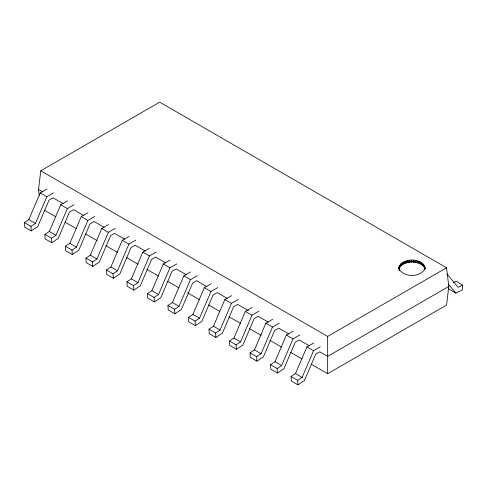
<?xml version="1.0" encoding="UTF-8"?>
<svg xmlns="http://www.w3.org/2000/svg" width="487" height="487" viewBox="0 0 487 487"><rect width="100%" height="100%" fill="white"/><g stroke="black" fill="none" stroke-linecap="round" stroke-linejoin="round"><path stroke-width="0.73" d="M446.542 267.777L327.66 336.42L327.66 373.724L446.542 305.081L448.807 286.429L446.542 267.777L159.669 102.148L40.78 170.791L38.522 189.443L39.24 195.409M424.968 269.165L424.968 267.302L424.646 267.905L423.952 266.693L424.646 266.036L424.968 269.165C424.408 257.057 400.01 256.959 398.956 268.861M453.476 282.545L456.027 281.279L462.65 285.102L462.37 289.917L455.905 293.125L449.282 289.302L448.344 288.188M399.194 268.215L399.79 265.123L399.79 266.992L399.194 268.215L399.194 266.352L399.005 268.854L398.956 267.619L399.407 270.754M424.926 268.574C420.683 277.742 403.723 277.73 399.097 268.891L399.097 270.754M63.158 203.669L53.059 197.832L49.023 200.163L37.718 226.632L31.253 230.881L24.63 227.058L24.35 222.565L28.812 219.631L40.22 192.937L47.008 189.017M31.253 230.881L30.973 226.394L35.435 223.454L46.837 196.76L53.631 192.84M83.673 215.51L73.574 209.678L69.538 212.009L58.227 238.472L51.768 242.727L45.145 238.904L44.865 234.411L49.327 231.477L60.729 204.784L67.523 200.857M51.768 242.727L51.488 238.234L55.95 235.3L67.352 208.606L74.146 204.686M104.188 227.356L94.082 221.524L90.052 223.85L78.742 250.318L72.283 254.567L65.66 250.744L65.38 246.258L69.842 243.317L81.244 216.624L88.037 212.703M72.283 254.567L72.003 250.081L76.465 247.14L87.867 220.447L94.661 216.526M124.702 239.196L114.597 233.364L110.567 235.696L99.257 262.158L92.798 266.413L86.175 262.59L85.895 258.098L90.357 255.164L101.759 228.47L108.552 224.55M92.798 266.413L92.518 261.921L96.98 258.987L108.382 232.293L115.175 228.373M145.217 251.042L135.112 245.211L131.082 247.536L119.772 274.004L113.313 278.254L106.69 274.431L106.41 269.944L110.872 267.004L122.274 240.31L129.067 236.39M113.313 278.254L113.033 273.767L117.495 270.833L128.897 244.133L135.69 240.213M165.732 262.889L155.627 257.051L151.597 259.382L140.286 285.851L133.828 290.1L127.204 286.277L126.924 281.784L131.387 278.85L142.788 252.156L149.582 248.236M133.828 290.1L133.541 285.613L138.004 282.673L149.412 255.979L156.205 252.059M186.247 274.729L176.142 268.897L172.106 271.229L160.801 297.691L154.342 301.946L147.719 298.117L147.433 293.631L151.895 290.696L163.303 264.003L170.097 260.076M154.342 301.946L154.056 297.454L158.518 294.519L169.926 267.826L176.72 263.899M206.762 286.575L196.657 280.743L192.621 283.069L181.316 309.537L174.857 313.786L168.234 309.963L167.948 305.477L172.41 302.537L183.818 275.843L190.612 271.923M174.857 313.786L174.571 309.3L179.033 306.36L190.441 279.666L197.229 275.745M227.271 298.415L217.172 292.584L213.136 294.915L201.831 321.377L195.366 325.633L188.743 321.81L188.463 317.317L192.925 314.383L204.333 287.689L211.121 283.769M195.366 325.633L195.086 321.14L199.548 318.206L210.956 291.512L217.744 287.592M248.419 310.627L237.686 304.43L233.65 306.755L222.346 333.224L215.881 337.473L209.258 333.65L208.978 329.163L213.44 326.223L224.848 299.529L231.635 295.609M215.881 337.473L215.601 332.986L220.063 330.052L231.471 303.352L238.259 299.432M268.3 322.108L258.201 316.27L254.165 318.601L242.861 345.064L236.396 349.319L229.773 345.496L229.493 341.003L233.955 338.069L245.363 311.376L252.15 307.455M236.396 349.319L236.116 344.833L240.578 341.892L251.986 315.199L258.774 311.278M288.815 333.948L278.716 328.116L274.68 330.448L263.376 356.91L256.911 361.165L250.288 357.336L250.008 352.85L254.47 349.916L265.872 323.216L272.665 319.295M256.911 361.165L256.631 356.673L261.093 353.739L272.495 327.045L279.288 323.118M309.33 345.794L299.225 339.963L295.195 342.288L283.884 368.756L277.426 373.005L270.802 369.183L270.522 364.696L274.985 361.756L286.386 335.062L293.18 331.142M277.426 373.005L277.146 368.519L281.608 365.579L293.01 338.885L299.803 334.965M448.807 286.429L327.66 356.374L319.74 351.803L315.71 354.134L304.399 380.597L297.941 384.852L291.317 381.029L291.037 376.536L295.499 373.602L306.901 346.908L313.695 342.988M297.941 384.852L297.66 380.359L302.123 377.425L313.525 350.731L320.318 346.811M462.65 285.102L458.188 287.318L446.78 273.797M413.469 261.696L415.277 262.737M405.543 261.452L408.069 262.913M40.78 170.791L327.66 336.42M38.522 189.443L42.783 191.902M40.22 192.937L46.837 196.76M60.729 204.784L67.352 208.606M81.244 216.624L87.867 220.447M101.759 228.47L108.382 232.293M122.274 240.31L128.897 244.133M142.788 252.156L149.412 255.979M163.303 264.003L169.926 267.826M183.818 275.843L190.441 279.666M204.333 287.689L210.956 291.512M224.848 299.529L231.471 303.352M245.363 311.376L251.986 315.199M265.872 323.216L272.495 327.045M286.386 335.062L293.01 338.885M306.901 346.908L313.525 350.731M44.067 209.994L55.914 216.831M65.124 222.151L76.307 228.604M85.523 233.924L97.363 240.761M105.916 245.704L117.763 252.54M126.316 257.477L138.156 264.313M146.715 269.256L158.555 276.092M167.765 281.413L178.954 287.866M187.507 292.809L199.353 299.645M208.564 304.965L219.747 311.418M228.963 316.739L240.803 323.575M249.356 328.518L261.202 335.354M269.755 340.291L281.596 347.128M290.812 352.448L301.995 358.907M311.205 364.227L327.66 373.724M28.812 219.631L35.435 223.454M49.327 231.477L55.95 235.3M69.842 243.317L76.465 247.14M90.357 255.164L96.98 258.987M110.872 267.004L117.495 270.833M131.387 278.85L138.004 282.673M151.895 290.696L158.518 294.519M172.41 302.537L179.033 306.36M192.925 314.383L199.548 318.206M213.44 326.223L220.063 330.052M233.955 338.069L240.578 341.892M254.47 349.916L261.093 353.739M274.985 361.756L281.608 365.579M295.499 373.602L302.123 377.425M24.35 222.565L30.973 226.394M44.865 234.411L51.488 238.234M65.38 246.258L72.003 250.081M85.895 258.098L92.518 261.921M106.41 269.944L113.033 273.767M126.924 281.784L133.541 285.613M147.433 293.631L154.056 297.454M167.948 305.477L174.571 309.3M188.463 317.317L195.086 321.14M208.978 329.163L215.601 332.986M229.493 341.003L236.116 344.833M250.008 352.85L256.631 356.673M270.522 364.696L277.146 368.519M291.037 376.536L297.66 380.359M448.369 284.189L455.905 293.125M400.746 263.972L399.79 266.992C405.665 260.411 417.852 260.429 423.952 266.693L423.952 264.825L422.917 265.567L422.917 263.704L421.565 264.557L421.565 262.694L419.94 263.698L419.94 261.829L418.083 263.004L418.083 261.142L416.05 262.505L416.05 260.636L413.901 262.207L413.901 260.344L411.698 262.128L411.698 260.265L409.506 262.262L409.506 260.399L407.376 262.609L407.376 260.746L405.385 263.157L405.385 261.294L403.583 263.893L403.583 262.03L402.019 264.8L402.019 262.931L400.746 265.841L400.746 263.972"/></g></svg>
